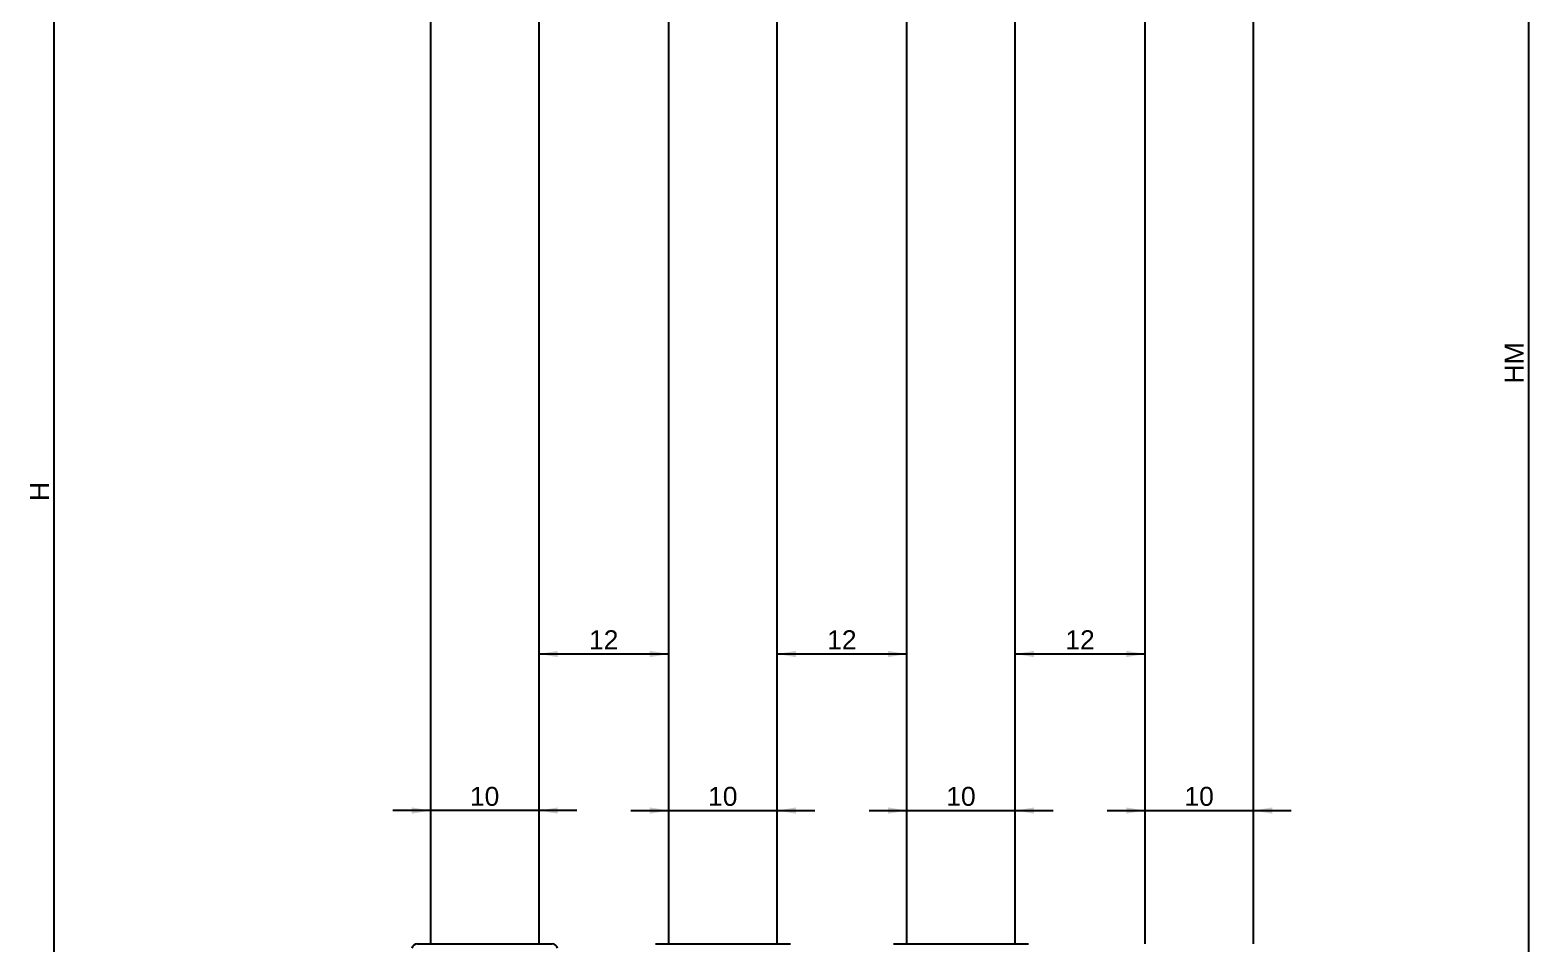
# Model space of a CAD drawing. Header units: millimetres. Extents: x -17 to 488, y 327 to 596.
# Drawn here: x -16.7 to 122.5, y 426.8 to 511.2 of the extents above; entities that cross this region are included whole.
import ezdxf
from ezdxf.enums import TextEntityAlignment as Align

# ---------------------------------------------------------------- set-up
doc = ezdxf.new("R2010")
doc.units = ezdxf.units.MM
doc.layers.add('Default', color=7, linetype='Continuous')
doc.layers.add('DV1_Default', color=7, linetype='Continuous')
doc.styles.add('SEACAD_Arial', font='arial.ttf')
doc.dimstyles.new('ISO', dxfattribs={"dimtxt": 1.75, "dimasz": 1.75, "dimexe": 0.875, "dimexo": 0, "dimgap": 0.4375, "dimtad": 1, "dimtxsty": 'SEACAD_Arial', "dimblk1": '_SE_FILLED', "dimblk2": '_SE_FILLED', "dimsah": 1, "dimcen": 0.875, "dimadec": 0, "dimazin": 0, "dimtfac": 0.5, "dimtdec": 3, "dimtmove": 0, "dimatfit": 3, "dimfxl": 1, "dimarcsym": 0})

# ---------------------------------------------------------------- blocks, each defined once
blk = doc.blocks.new('SE')
at = {"layer": 'DV1_Default', "color": 7, "linetype": 'Continuous'}
for p, q in [((20.2454360397, 556.3288144045999), (20.2454360397, 426.8288144046)), ((30.2454360397, 556.3288144045999), (30.2454360397, 426.8288144046)), ((42.2454360405, 426.8288144042), (42.2454360405, 556.3288144042)), ((52.2454360405, 426.8288144042), (52.2454360405, 556.3288144042)), ((64.2454360405, 426.8288144042), (64.2454360405, 556.3288144042)), ((74.2454360405, 426.8288144042), (74.2454360405, 556.3288144042)), ((86.2454360405, 426.8262113732), (86.2454360405, 556.3262113732)), ((96.2454360405, 426.8262113732), (96.2454360405, 556.3262113732)), ((19.0123443279, 426.8288144044), (31.4785277509, 426.8288144046)), ((41.012344328, 426.8288144042), (53.4785277529, 426.8288144042)), ((63.012344328, 426.8288144042), (75.47852775289999, 426.8288144042))]:
    blk.add_line(p, q, dxfattribs=at)
for centre, radius, start, end in [((19.0123443279, 426.3288144044), 0.5000000000027327, 90, 169.2938153042), ((31.4785277509, 426.3288144046), 0.4999999999987426, 10.7061846955, 90)]:
    blk.add_arc(centre, radius, start, end, dxfattribs=at)
blk = doc.blocks.new('DMBLK42')
at = {"layer": 'Default', "linetype": 'Continuous', "transparency": 16777216}
for points in [[(-14.84730407488997, 583.8462113191617), (-14.26397072355107, 583.8462113191617), (-14.55563739922052, 585.5962113731784)], [(-14.84730407488997, 354.5762154993844), (-14.55563739922052, 352.8262154453677), (-14.26397072355107, 354.5762154993844)]]:
    blk.add_hatch(color=7, dxfattribs=at).paths.add_polyline_path(points)
at = {"layer": 'Default', "color": 7, "linetype": 'Continuous', "transparency": 16777216}
for p, q in [((-7.7545639598, 585.5962113732), (-15.4306374262, 585.5962113732)), ((-14.5556373992, 585.5962113732), (-14.5556373992, 352.8262154454)), ((-7.7545639601, 352.8262113733), (-15.4306374262, 352.8262113733))]:
    blk.add_line(p, q, dxfattribs=at)
at = {"layer": 'Default', "color": 7, "linetype": 'Continuous', "transparency": 16777216, "style": 'SEACAD_Arial'}
blk.add_text('H', height=1.75, rotation=90, dxfattribs=at).set_placement((-16.7431373992, 467.7237134093), align=Align.TOP_LEFT)
blk = doc.blocks.new('_SE_FILLED')
at = {"color": 0}
blk.add_line((0, 0), (-1, 0), dxfattribs=at)
blk.add_solid([(0, 0), (-1, -0.1665), (-1, 0.1665), (0, 0)], dxfattribs=at)
blk = doc.blocks.new('DMBLK43')
at = {"layer": 'Default', "linetype": 'Continuous', "transparency": 16777216}
for points in [[(18.4954359856816, 439.4300155554889), (18.4954359856816, 438.84668220415), (20.24543603969831, 439.1383488798194)], [(31.99543609371502, 439.4300155554889), (30.24543603969831, 439.1383488798194), (31.99543609371502, 438.84668220415)]]:
    blk.add_hatch(color=7, dxfattribs=at).paths.add_polyline_path(points)
at = {"layer": 'Default', "color": 7, "linetype": 'Continuous', "transparency": 16777216}
blk.add_line((33.7454361477, 439.1383488798), (16.7454356895, 439.1383488798), dxfattribs=at)
at = {"layer": 'Default', "color": 7, "linetype": 'Continuous', "transparency": 16777216, "style": 'SEACAD_Arial'}
blk.add_text('10', height=1.75, dxfattribs=at).set_placement((23.8758709341, 441.3258488798), align=Align.TOP_LEFT)
blk = doc.blocks.new('DMBLK44')
at = {"layer": 'Default', "linetype": 'Continuous', "transparency": 16777216}
for points in [[(40.49543598644117, 439.4300155550317), (40.49543598644117, 438.8466822036929), (42.24543604045788, 439.1383488793624)], [(53.99543609447459, 439.4300155550317), (52.24543604045788, 439.1383488793624), (53.99543609447459, 438.8466822036929)]]:
    blk.add_hatch(color=7, dxfattribs=at).paths.add_polyline_path(points)
at = {"layer": 'Default', "color": 7, "linetype": 'Continuous', "transparency": 16777216}
blk.add_line((38.7454359324, 439.1383488794), (55.74543639060001, 439.1383488794), dxfattribs=at)
at = {"layer": 'Default', "color": 7, "linetype": 'Continuous', "transparency": 16777216, "style": 'SEACAD_Arial'}
blk.add_text('10', height=1.75, dxfattribs=at).set_placement((45.8758707113, 441.3258488794), align=Align.TOP_LEFT)
blk = doc.blocks.new('DMBLK45')
at = {"layer": 'Default', "linetype": 'Continuous', "transparency": 16777216}
for points in [[(62.49543598644136, 439.4300155550328), (62.49543598644136, 438.8466822036938), (64.24543604045807, 439.1383488793634)], [(75.99543609447478, 439.4300155550328), (74.24543604045806, 439.1383488793634), (75.99543609447478, 438.8466822036938)]]:
    blk.add_hatch(color=7, dxfattribs=at).paths.add_polyline_path(points)
at = {"layer": 'Default', "color": 7, "linetype": 'Continuous', "transparency": 16777216}
blk.add_line((60.7454359324, 439.1383488794), (77.7454363906, 439.1383488794), dxfattribs=at)
at = {"layer": 'Default', "color": 7, "linetype": 'Continuous', "transparency": 16777216, "style": 'SEACAD_Arial'}
blk.add_text('10', height=1.75, dxfattribs=at).set_placement((67.8758707113, 441.3258488794), align=Align.TOP_LEFT)
blk = doc.blocks.new('DMBLK46')
at = {"layer": 'Default', "linetype": 'Continuous', "transparency": 16777216}
for points in [[(84.49543598644115, 439.4300155706567), (84.49543598644115, 438.8466822193179), (86.24543604045786, 439.1383488949874)], [(97.99543609447457, 439.4300155706567), (96.24543604045786, 439.1383488949874), (97.99543609447457, 438.8466822193179)]]:
    blk.add_hatch(color=7, dxfattribs=at).paths.add_polyline_path(points)
at = {"layer": 'Default', "color": 7, "linetype": 'Continuous', "transparency": 16777216}
blk.add_line((82.7454359324, 439.138348895), (99.74543639059999, 439.138348895), dxfattribs=at)
at = {"layer": 'Default', "color": 7, "linetype": 'Continuous', "transparency": 16777216, "style": 'SEACAD_Arial'}
blk.add_text('10', height=1.75, dxfattribs=at).set_placement((89.8758707113, 441.325848895), align=Align.TOP_LEFT)
blk = doc.blocks.new('DMBLK47')
at = {"layer": 'Default', "linetype": 'Continuous', "transparency": 16777216}
for points in [[(31.99543609371502, 453.890756166446), (30.24543603969831, 453.5990894907766), (31.99543609371502, 453.3074228151071)], [(40.49543608998973, 453.890756166446), (40.49543608998973, 453.3074228151071), (42.24543614400644, 453.5990894907766)]]:
    blk.add_hatch(color=7, dxfattribs=at).paths.add_polyline_path(points)
at = {"layer": 'Default', "color": 7, "linetype": 'Continuous', "transparency": 16777216}
blk.add_line((30.2454360397, 453.5990894908), (42.245436144, 453.5990894908), dxfattribs=at)
at = {"layer": 'Default', "color": 7, "linetype": 'Continuous', "transparency": 16777216, "style": 'SEACAD_Arial'}
blk.add_text('12', height=1.75, dxfattribs=at).set_placement((34.8758708745, 455.7865894908), align=Align.TOP_LEFT)
blk = doc.blocks.new('DMBLK48')
at = {"layer": 'Default', "linetype": 'Continuous', "transparency": 16777216}
for points in [[(53.99543609447459, 453.8907561659888), (52.24543604045788, 453.5990894903194), (53.99543609447459, 453.30742281465)], [(62.49543609074929, 453.8907561659888), (62.49543609074929, 453.30742281465), (64.245436144766, 453.5990894903194)]]:
    blk.add_hatch(color=7, dxfattribs=at).paths.add_polyline_path(points)
at = {"layer": 'Default', "color": 7, "linetype": 'Continuous', "transparency": 16777216}
blk.add_line((52.2454360405, 453.5990894903), (64.2454361448, 453.5990894903), dxfattribs=at)
at = {"layer": 'Default', "color": 7, "linetype": 'Continuous', "transparency": 16777216, "style": 'SEACAD_Arial'}
blk.add_text('12', height=1.75, dxfattribs=at).set_placement((56.87587087520001, 455.7865894903), align=Align.TOP_LEFT)
blk = doc.blocks.new('DMBLK49')
at = {"layer": 'Default', "linetype": 'Continuous', "transparency": 16777216}
for points in [[(75.99543609447478, 453.8907561659901), (74.24543604045806, 453.5990894903205), (75.99543609447478, 453.3074228146511)], [(84.49543609074951, 453.8907561659901), (84.49543609074951, 453.3074228146511), (86.2454361447662, 453.5990894903205)]]:
    blk.add_hatch(color=7, dxfattribs=at).paths.add_polyline_path(points)
at = {"layer": 'Default', "color": 7, "linetype": 'Continuous', "transparency": 16777216}
blk.add_line((74.2454360405, 453.5990894903), (86.2454361448, 453.5990894903), dxfattribs=at)
at = {"layer": 'Default', "color": 7, "linetype": 'Continuous', "transparency": 16777216, "style": 'SEACAD_Arial'}
blk.add_text('12', height=1.75, dxfattribs=at).set_placement((78.87587087520001, 455.7865894903), align=Align.TOP_LEFT)
blk = doc.blocks.new('DMBLK54')
at = {"layer": 'Default', "linetype": 'Continuous', "transparency": 16777216}
for points in [[(121.938485311428, 554.5762113191772), (121.6468186357585, 556.3262113731939), (121.3551519600891, 554.5762113191772)], [(121.938485311428, 407.5762119040478), (121.3551519600891, 407.5762119040478), (121.6468186357585, 405.8262118500311)]]:
    blk.add_hatch(color=7, dxfattribs=at).paths.add_polyline_path(points)
at = {"layer": 'Default', "color": 7, "linetype": 'Continuous', "transparency": 16777216}
for p, q in [((91.2454360405, 556.3262113732), (122.5218186628, 556.3262113732)), ((121.6468186358, 556.3262113732), (121.6468186358, 405.82621185)), ((91.2454360405, 405.8262113732), (122.5218186628, 405.8262113732))]:
    blk.add_line(p, q, dxfattribs=at)
at = {"layer": 'Default', "color": 7, "linetype": 'Continuous', "transparency": 16777216, "style": 'SEACAD_Arial'}
blk.add_text('HM', height=1.75, rotation=90, dxfattribs=at).set_placement((119.4593186358, 478.5805594376999), align=Align.TOP_LEFT)

msp = doc.modelspace()

# ---------------------------------------------------------------- block references
at = {"layer": 'Default'}
msp.add_blockref('SE', (0, 0), dxfattribs=at)

# ---------------------------------------------------------------- dimensions: what is measured, and where the dimension line sits
at = {"layer": 'Default', "color": 7, "linetype": 'Continuous'}
for base, p1, p2, angle, text, picture, middle in [((-14.5556373992, 585.5962113732), (-7.7545639598, 585.5962113732), (-7.7545639601, 352.8262113733), 269.99999999992616, '\\A1;H {}', 'DMBLK42', (-14.5556373992, 469.2112134093)), ((121.6468186358, 556.3262113732), (91.2454360405, 556.3262113732), (91.2454360405, 405.8262113732), 270, '\\A1;HM {}', 'DMBLK54', (121.6468186358, 481.0762116116001)), ((30.2454360397, 453.5990894908), (30.2454360397, 426.8288144046), (42.2454360405, 426.8288144042), 359.9999999980901, '\\A1;<>', 'DMBLK47', (36.2454360919, 453.5990894908)), ((52.2454360405, 453.5990894903), (52.2454360405, 426.8288144042), (64.2454360405, 426.8288144042), 0, '\\A1;<>', 'DMBLK48', (58.2454360926, 453.5990894903)), ((74.2454360405, 453.5990894903), (74.2454360405, 426.8288144042), (86.2454360405, 426.8262113732), 359.9875714426749, '\\A1;<>', 'DMBLK49', (80.2454360926, 453.5990894903)), ((30.2454360397, 439.1383488798), (30.2454360397, 426.8288144046), (20.2454360397, 426.8288144046), 180, '\\A1;<>', 'DMBLK43', (25.2454361515, 439.1383488798)), ((42.2454360405, 439.1383488794), (42.2454360405, 426.8288144042), (52.2454360405, 426.8288144042), 0, '\\A1;<>', 'DMBLK44', (47.2454359287, 439.1383488794)), ((64.2454360405, 439.1383488794), (64.2454360405, 426.8288144042), (74.2454360405, 426.8288144042), 0, '\\A1;<>', 'DMBLK45', (69.2454359287, 439.1383488794)), ((86.2454360405, 439.138348895), (86.2454360405, 426.8262113732), (96.2454360405, 426.8262113732), 0, '\\A1;<>', 'DMBLK46', (91.2454359287, 439.138348895))]:
    dim = msp.add_linear_dim(base=base, p1=p1, p2=p2, angle=angle, text=text, dimstyle='ISO', dxfattribs=at)
    dim.commit()
    dim.dimension.update_dxf_attribs({"geometry": picture, "text_midpoint": middle, "dimtype": 161})

doc.saveas('drawing.dxf')
